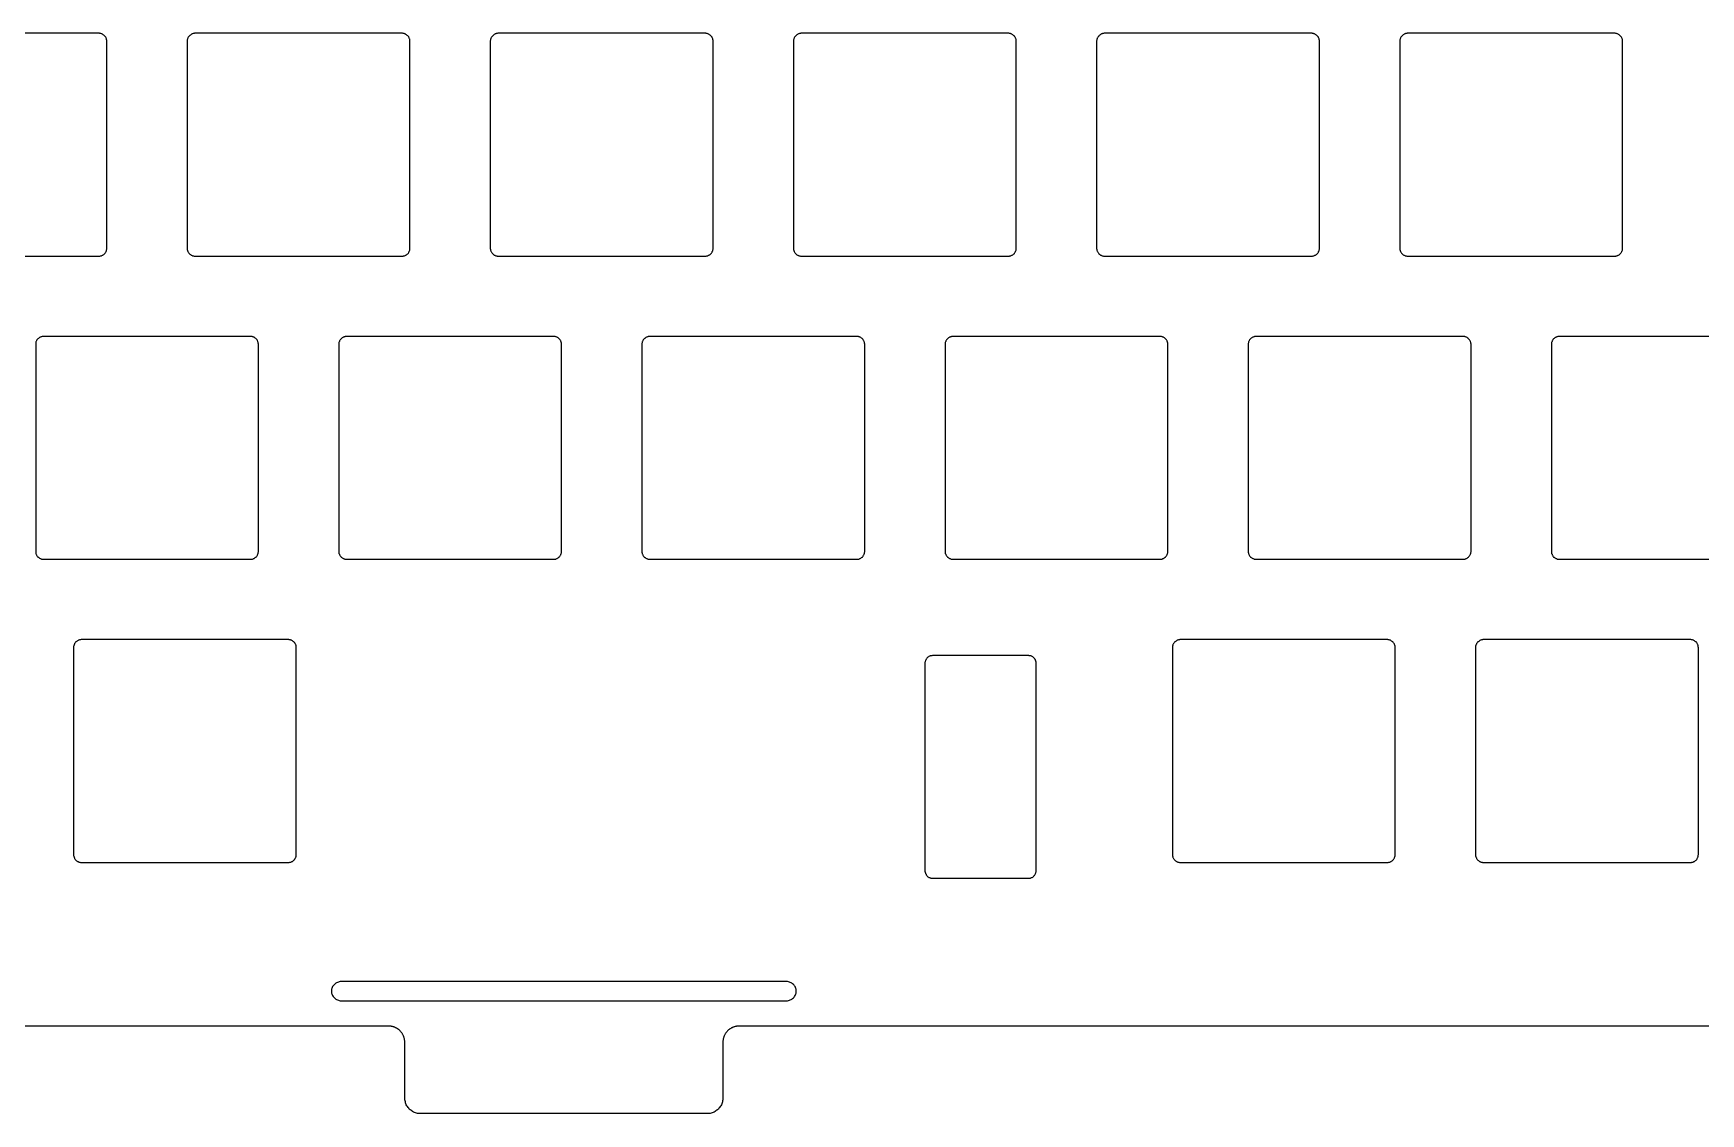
# Model space of a CAD drawing. Header units: millimetres. Extents: x -6 to 321, y -6 to 135.
# Drawn here: x 124.4 to 229.2, y -5.5 to 62.4 of the extents above; entities that cross this region are included whole.
import ezdxf

# ---------------------------------------------------------------- set-up
doc = ezdxf.new("R2010")
doc.units = ezdxf.units.MM
for name, color, linetype in [('CUTOUTS', 1, 'Continuous'), ('FLEX', 3, 'Continuous'), ('OUTLINE', 7, 'Continuous')]:
    doc.layers.add(name, color=color, linetype=linetype)

msp = doc.modelspace()

# ---------------------------------------------------------------- linework, layer by layer
at = {"layer": 'CUTOUTS'}
for points in [[(115.56, 48.39), (128.56, 48.39), (128.6, 48.39), (128.63, 48.39), (128.66, 48.4), (128.69, 48.4), (128.72, 48.41), (128.75, 48.43), (128.78, 48.44), (128.81, 48.45), (128.84, 48.47), (128.87, 48.49), (128.89, 48.51), (128.92, 48.53), (128.94, 48.56), (128.96, 48.58), (128.98, 48.61), (129, 48.64), (129.01, 48.67), (129.02, 48.7), (129.04, 48.73), (129.05, 48.76), (129.05, 48.79), (129.06, 48.82), (129.06, 48.85), (129.06, 48.89), (129.06, 61.89), (129.06, 61.92), (129.06, 61.95), (129.05, 61.99), (129.05, 62.02), (129.04, 62.05), (129.02, 62.08), (129.01, 62.11), (129, 62.14), (128.98, 62.17), (128.96, 62.19), (128.94, 62.22), (128.92, 62.24), (128.89, 62.26), (128.87, 62.28), (128.84, 62.3), (128.81, 62.32), (128.78, 62.34), (128.75, 62.35), (128.72, 62.36), (128.69, 62.37), (128.66, 62.38), (128.63, 62.38), (128.6, 62.39), (128.56, 62.39), (115.56, 62.39)], [(233.34, 43.34), (220.34, 43.34), (220.3, 43.34), (220.27, 43.33), (220.24, 43.33), (220.21, 43.32), (220.18, 43.31), (220.15, 43.3), (220.12, 43.29), (220.09, 43.27), (220.06, 43.25), (220.03, 43.23), (220.01, 43.21), (219.98, 43.19), (219.96, 43.17), (219.94, 43.14), (219.92, 43.12), (219.9, 43.09), (219.89, 43.06), (219.88, 43.03), (219.86, 43), (219.85, 42.97), (219.85, 42.94), (219.84, 42.9), (219.84, 42.87), (219.84, 42.84), (219.84, 29.84), (219.84, 29.8), (219.84, 29.77), (219.85, 29.74), (219.85, 29.71), (219.86, 29.68), (219.88, 29.65), (219.89, 29.62), (219.9, 29.59), (219.92, 29.56), (219.94, 29.53), (219.96, 29.51), (219.98, 29.48), (220.01, 29.46), (220.03, 29.44), (220.06, 29.42), (220.09, 29.4), (220.12, 29.39), (220.15, 29.38), (220.18, 29.36), (220.21, 29.35), (220.24, 29.35), (220.27, 29.34), (220.3, 29.34), (220.34, 29.34), (233.34, 29.34)]]:
    msp.add_lwpolyline(points, dxfattribs=at)
for points in [[(134.45, 48.41), (134.48, 48.4), (134.51, 48.4), (134.55, 48.39), (134.58, 48.39), (134.61, 48.39), (147.61, 48.39), (147.65, 48.39), (147.68, 48.39), (147.71, 48.4), (147.74, 48.4), (147.77, 48.41), (147.8, 48.43), (147.83, 48.44), (147.86, 48.45), (147.89, 48.47), (147.92, 48.49), (147.94, 48.51), (147.97, 48.53), (147.99, 48.56), (148.01, 48.58), (148.03, 48.61), (148.05, 48.64), (148.06, 48.67), (148.07, 48.7), (148.09, 48.73), (148.1, 48.76), (148.1, 48.79), (148.11, 48.82), (148.11, 48.85), (148.11, 48.89), (148.11, 61.89), (148.11, 61.92), (148.11, 61.95), (148.1, 61.99), (148.1, 62.02), (148.09, 62.05), (148.07, 62.08), (148.06, 62.11), (148.05, 62.14), (148.03, 62.17), (148.01, 62.19), (147.99, 62.22), (147.97, 62.24), (147.94, 62.26), (147.92, 62.28), (147.89, 62.3), (147.86, 62.32), (147.83, 62.34), (147.8, 62.35), (147.77, 62.36), (147.74, 62.37), (147.71, 62.38), (147.68, 62.38), (147.65, 62.39), (147.61, 62.39), (134.61, 62.39), (134.58, 62.39), (134.55, 62.38), (134.51, 62.38), (134.48, 62.37), (134.45, 62.36), (134.42, 62.35), (134.39, 62.34), (134.36, 62.32), (134.33, 62.3), (134.31, 62.28), (134.28, 62.26), (134.26, 62.24), (134.24, 62.22), (134.22, 62.19), (134.2, 62.17), (134.18, 62.14), (134.16, 62.11), (134.15, 62.08), (134.14, 62.05), (134.13, 62.02), (134.12, 61.99), (134.12, 61.95), (134.11, 61.92), (134.11, 61.89), (134.11, 48.89), (134.11, 48.85), (134.12, 48.82), (134.12, 48.79), (134.13, 48.76), (134.14, 48.73), (134.15, 48.7), (134.16, 48.67), (134.18, 48.64), (134.2, 48.61), (134.22, 48.58), (134.24, 48.56), (134.26, 48.53), (134.28, 48.51), (134.31, 48.49), (134.33, 48.47), (134.36, 48.45), (134.39, 48.44), (134.42, 48.43)], [(153.5, 48.41), (153.53, 48.4), (153.56, 48.4), (153.6, 48.39), (153.63, 48.39), (153.66, 48.39), (166.66, 48.39), (166.7, 48.39), (166.73, 48.39), (166.76, 48.4), (166.79, 48.4), (166.82, 48.41), (166.85, 48.43), (166.88, 48.44), (166.91, 48.45), (166.94, 48.47), (166.97, 48.49), (166.99, 48.51), (167.02, 48.53), (167.04, 48.56), (167.06, 48.58), (167.08, 48.61), (167.1, 48.64), (167.11, 48.67), (167.12, 48.7), (167.14, 48.73), (167.15, 48.76), (167.15, 48.79), (167.16, 48.82), (167.16, 48.85), (167.16, 48.89), (167.16, 61.89), (167.16, 61.92), (167.16, 61.95), (167.15, 61.99), (167.15, 62.02), (167.14, 62.05), (167.12, 62.08), (167.11, 62.11), (167.1, 62.14), (167.08, 62.17), (167.06, 62.19), (167.04, 62.22), (167.02, 62.24), (166.99, 62.26), (166.97, 62.28), (166.94, 62.3), (166.91, 62.32), (166.88, 62.34), (166.85, 62.35), (166.82, 62.36), (166.79, 62.37), (166.76, 62.38), (166.73, 62.38), (166.7, 62.39), (166.66, 62.39), (153.66, 62.39), (153.63, 62.39), (153.6, 62.38), (153.56, 62.38), (153.53, 62.37), (153.5, 62.36), (153.47, 62.35), (153.44, 62.34), (153.41, 62.32), (153.38, 62.3), (153.36, 62.28), (153.33, 62.26), (153.31, 62.24), (153.29, 62.22), (153.27, 62.19), (153.25, 62.17), (153.23, 62.14), (153.21, 62.11), (153.2, 62.08), (153.19, 62.05), (153.18, 62.02), (153.17, 61.99), (153.17, 61.95), (153.16, 61.92), (153.16, 61.89), (153.16, 48.89), (153.16, 48.85), (153.17, 48.82), (153.17, 48.79), (153.18, 48.76), (153.19, 48.73), (153.2, 48.7), (153.21, 48.67), (153.23, 48.64), (153.25, 48.61), (153.27, 48.58), (153.29, 48.56), (153.31, 48.53), (153.33, 48.51), (153.36, 48.49), (153.38, 48.47), (153.41, 48.45), (153.44, 48.44), (153.47, 48.43)], [(172.58, 48.4), (172.61, 48.4), (172.65, 48.39), (172.68, 48.39), (172.71, 48.39), (185.71, 48.39), (185.75, 48.39), (185.78, 48.39), (185.81, 48.4), (185.84, 48.4), (185.87, 48.41), (185.9, 48.43), (185.93, 48.44), (185.96, 48.45), (185.99, 48.47), (186.02, 48.49), (186.04, 48.51), (186.07, 48.53), (186.09, 48.56), (186.11, 48.58), (186.13, 48.61), (186.15, 48.64), (186.16, 48.67), (186.17, 48.7), (186.19, 48.73), (186.2, 48.76), (186.2, 48.79), (186.21, 48.82), (186.21, 48.85), (186.21, 48.89), (186.21, 61.89), (186.21, 61.92), (186.21, 61.95), (186.2, 61.99), (186.2, 62.02), (186.19, 62.05), (186.17, 62.08), (186.16, 62.11), (186.15, 62.14), (186.13, 62.17), (186.11, 62.19), (186.09, 62.22), (186.07, 62.24), (186.04, 62.26), (186.02, 62.28), (185.99, 62.3), (185.96, 62.32), (185.93, 62.34), (185.9, 62.35), (185.87, 62.36), (185.84, 62.37), (185.81, 62.38), (185.78, 62.38), (185.75, 62.39), (185.71, 62.39), (172.71, 62.39), (172.68, 62.39), (172.65, 62.38), (172.61, 62.38), (172.58, 62.37), (172.55, 62.36), (172.52, 62.35), (172.49, 62.34), (172.46, 62.32), (172.43, 62.3), (172.41, 62.28), (172.38, 62.26), (172.36, 62.24), (172.34, 62.22), (172.32, 62.19), (172.3, 62.17), (172.28, 62.14), (172.26, 62.11), (172.25, 62.08), (172.24, 62.05), (172.23, 62.02), (172.22, 61.99), (172.22, 61.95), (172.21, 61.92), (172.21, 61.89), (172.21, 48.89), (172.21, 48.85), (172.22, 48.82), (172.22, 48.79), (172.23, 48.76), (172.24, 48.73), (172.25, 48.7), (172.26, 48.67), (172.28, 48.64), (172.3, 48.61), (172.32, 48.58), (172.34, 48.56), (172.36, 48.53), (172.38, 48.51), (172.41, 48.49), (172.43, 48.47), (172.46, 48.45), (172.49, 48.44), (172.52, 48.43), (172.55, 48.41)], [(191.6, 48.41), (191.63, 48.4), (191.66, 48.4), (191.7, 48.39), (191.73, 48.39), (191.76, 48.39), (204.76, 48.39), (204.8, 48.39), (204.83, 48.39), (204.86, 48.4), (204.89, 48.4), (204.92, 48.41), (204.95, 48.43), (204.98, 48.44), (205.01, 48.45), (205.04, 48.47), (205.07, 48.49), (205.09, 48.51), (205.12, 48.53), (205.14, 48.56), (205.16, 48.58), (205.18, 48.61), (205.2, 48.64), (205.21, 48.67), (205.22, 48.7), (205.24, 48.73), (205.25, 48.76), (205.25, 48.79), (205.26, 48.82), (205.26, 48.85), (205.26, 48.89), (205.26, 61.89), (205.26, 61.92), (205.26, 61.95), (205.25, 61.99), (205.25, 62.02), (205.24, 62.05), (205.22, 62.08), (205.21, 62.11), (205.2, 62.14), (205.18, 62.17), (205.16, 62.19), (205.14, 62.22), (205.12, 62.24), (205.09, 62.26), (205.07, 62.28), (205.04, 62.3), (205.01, 62.32), (204.98, 62.34), (204.95, 62.35), (204.92, 62.36), (204.89, 62.37), (204.86, 62.38), (204.83, 62.38), (204.8, 62.39), (204.76, 62.39), (191.76, 62.39), (191.73, 62.39), (191.7, 62.38), (191.66, 62.38), (191.63, 62.37), (191.6, 62.36), (191.57, 62.35), (191.54, 62.34), (191.51, 62.32), (191.48, 62.3), (191.46, 62.28), (191.43, 62.26), (191.41, 62.24), (191.39, 62.22), (191.37, 62.19), (191.35, 62.17), (191.33, 62.14), (191.31, 62.11), (191.3, 62.08), (191.29, 62.05), (191.28, 62.02), (191.27, 61.99), (191.27, 61.95), (191.26, 61.92), (191.26, 61.89), (191.26, 48.89), (191.26, 48.85), (191.27, 48.82), (191.27, 48.79), (191.28, 48.76), (191.29, 48.73), (191.3, 48.7), (191.31, 48.67), (191.33, 48.64), (191.35, 48.61), (191.37, 48.58), (191.39, 48.56), (191.41, 48.53), (191.43, 48.51), (191.46, 48.49), (191.48, 48.47), (191.51, 48.45), (191.54, 48.44), (191.57, 48.43)], [(210.65, 48.41), (210.68, 48.4), (210.71, 48.4), (210.75, 48.39), (210.78, 48.39), (210.81, 48.39), (223.81, 48.39), (223.85, 48.39), (223.88, 48.39), (223.91, 48.4), (223.94, 48.4), (223.97, 48.41), (224, 48.43), (224.03, 48.44), (224.06, 48.45), (224.09, 48.47), (224.12, 48.49), (224.14, 48.51), (224.17, 48.53), (224.19, 48.56), (224.21, 48.58), (224.23, 48.61), (224.25, 48.64), (224.26, 48.67), (224.27, 48.7), (224.29, 48.73), (224.3, 48.76), (224.3, 48.79), (224.31, 48.82), (224.31, 48.85), (224.31, 48.89), (224.31, 61.89), (224.31, 61.92), (224.31, 61.95), (224.3, 61.99), (224.3, 62.02), (224.29, 62.05), (224.27, 62.08), (224.26, 62.11), (224.25, 62.14), (224.23, 62.17), (224.21, 62.19), (224.19, 62.22), (224.17, 62.24), (224.14, 62.26), (224.12, 62.28), (224.09, 62.3), (224.06, 62.32), (224.03, 62.34), (224, 62.35), (223.97, 62.36), (223.94, 62.37), (223.91, 62.38), (223.88, 62.38), (223.85, 62.39), (223.81, 62.39), (210.81, 62.39), (210.78, 62.39), (210.75, 62.38), (210.71, 62.38), (210.68, 62.37), (210.65, 62.36), (210.62, 62.35), (210.59, 62.34), (210.56, 62.32), (210.53, 62.3), (210.51, 62.28), (210.48, 62.26), (210.46, 62.24), (210.44, 62.22), (210.42, 62.19), (210.4, 62.17), (210.38, 62.14), (210.36, 62.11), (210.35, 62.08), (210.34, 62.05), (210.33, 62.02), (210.32, 61.99), (210.32, 61.95), (210.31, 61.92), (210.31, 61.89), (210.31, 48.89), (210.31, 48.85), (210.32, 48.82), (210.32, 48.79), (210.33, 48.76), (210.34, 48.73), (210.35, 48.7), (210.36, 48.67), (210.38, 48.64), (210.4, 48.61), (210.42, 48.58), (210.44, 48.56), (210.46, 48.53), (210.48, 48.51), (210.51, 48.49), (210.53, 48.47), (210.56, 48.45), (210.59, 48.44), (210.62, 48.43)], [(124.96, 29.35), (124.99, 29.35), (125.02, 29.34), (125.05, 29.34), (125.09, 29.34), (138.09, 29.34), (138.12, 29.34), (138.15, 29.34), (138.19, 29.35), (138.22, 29.35), (138.25, 29.36), (138.28, 29.38), (138.31, 29.39), (138.34, 29.4), (138.37, 29.42), (138.39, 29.44), (138.42, 29.46), (138.44, 29.48), (138.46, 29.51), (138.48, 29.53), (138.5, 29.56), (138.52, 29.59), (138.54, 29.62), (138.55, 29.65), (138.56, 29.68), (138.57, 29.71), (138.58, 29.74), (138.58, 29.77), (138.59, 29.8), (138.59, 29.84), (138.59, 42.84), (138.59, 42.87), (138.58, 42.9), (138.58, 42.94), (138.57, 42.97), (138.56, 43), (138.55, 43.03), (138.54, 43.06), (138.52, 43.09), (138.5, 43.12), (138.48, 43.14), (138.46, 43.17), (138.44, 43.19), (138.42, 43.21), (138.39, 43.23), (138.37, 43.25), (138.34, 43.27), (138.31, 43.29), (138.28, 43.3), (138.25, 43.31), (138.22, 43.32), (138.19, 43.33), (138.15, 43.33), (138.12, 43.34), (138.09, 43.34), (125.09, 43.34), (125.05, 43.34), (125.02, 43.33), (124.99, 43.33), (124.96, 43.32), (124.93, 43.31), (124.9, 43.3), (124.87, 43.29), (124.84, 43.27), (124.81, 43.25), (124.78, 43.23), (124.76, 43.21), (124.73, 43.19), (124.71, 43.17), (124.69, 43.14), (124.67, 43.12), (124.65, 43.09), (124.64, 43.06), (124.63, 43.03), (124.61, 43), (124.6, 42.97), (124.6, 42.94), (124.59, 42.9), (124.59, 42.87), (124.59, 42.84), (124.59, 29.84), (124.59, 29.8), (124.59, 29.77), (124.6, 29.74), (124.6, 29.71), (124.61, 29.68), (124.63, 29.65), (124.64, 29.62), (124.65, 29.59), (124.67, 29.56), (124.69, 29.53), (124.71, 29.51), (124.73, 29.48), (124.76, 29.46), (124.78, 29.44), (124.81, 29.42), (124.84, 29.4), (124.87, 29.39), (124.9, 29.38), (124.93, 29.36)], [(143.98, 29.36), (144.01, 29.35), (144.04, 29.35), (144.07, 29.34), (144.1, 29.34), (144.14, 29.34), (157.14, 29.34), (157.17, 29.34), (157.2, 29.34), (157.24, 29.35), (157.27, 29.35), (157.3, 29.36), (157.33, 29.38), (157.36, 29.39), (157.39, 29.4), (157.42, 29.42), (157.44, 29.44), (157.47, 29.46), (157.49, 29.48), (157.51, 29.51), (157.53, 29.53), (157.55, 29.56), (157.57, 29.59), (157.59, 29.62), (157.6, 29.65), (157.61, 29.68), (157.62, 29.71), (157.63, 29.74), (157.63, 29.77), (157.64, 29.8), (157.64, 29.84), (157.64, 42.84), (157.64, 42.87), (157.63, 42.9), (157.63, 42.94), (157.62, 42.97), (157.61, 43), (157.6, 43.03), (157.59, 43.06), (157.57, 43.09), (157.55, 43.12), (157.53, 43.14), (157.51, 43.17), (157.49, 43.19), (157.47, 43.21), (157.44, 43.23), (157.42, 43.25), (157.39, 43.27), (157.36, 43.29), (157.33, 43.3), (157.3, 43.31), (157.27, 43.32), (157.24, 43.33), (157.2, 43.33), (157.17, 43.34), (157.14, 43.34), (144.14, 43.34), (144.1, 43.34), (144.07, 43.33), (144.04, 43.33), (144.01, 43.32), (143.98, 43.31), (143.95, 43.3), (143.92, 43.29), (143.89, 43.27), (143.86, 43.25), (143.83, 43.23), (143.81, 43.21), (143.78, 43.19), (143.76, 43.17), (143.74, 43.14), (143.72, 43.12), (143.7, 43.09), (143.69, 43.06), (143.68, 43.03), (143.66, 43), (143.65, 42.97), (143.65, 42.94), (143.64, 42.9), (143.64, 42.87), (143.64, 42.84), (143.64, 29.84), (143.64, 29.8), (143.64, 29.77), (143.65, 29.74), (143.65, 29.71), (143.66, 29.68), (143.68, 29.65), (143.69, 29.62), (143.7, 29.59), (143.72, 29.56), (143.74, 29.53), (143.76, 29.51), (143.78, 29.48), (143.81, 29.46), (143.83, 29.44), (143.86, 29.42), (143.89, 29.4), (143.92, 29.39), (143.95, 29.38)], [(163.03, 29.36), (163.06, 29.35), (163.09, 29.35), (163.12, 29.34), (163.15, 29.34), (163.19, 29.34), (176.19, 29.34), (176.22, 29.34), (176.25, 29.34), (176.29, 29.35), (176.32, 29.35), (176.35, 29.36), (176.38, 29.38), (176.41, 29.39), (176.44, 29.4), (176.47, 29.42), (176.49, 29.44), (176.52, 29.46), (176.54, 29.48), (176.56, 29.51), (176.58, 29.53), (176.6, 29.56), (176.62, 29.59), (176.64, 29.62), (176.65, 29.65), (176.66, 29.68), (176.67, 29.71), (176.68, 29.74), (176.68, 29.77), (176.69, 29.8), (176.69, 29.84), (176.69, 42.84), (176.69, 42.87), (176.68, 42.9), (176.68, 42.94), (176.67, 42.97), (176.66, 43), (176.65, 43.03), (176.64, 43.06), (176.62, 43.09), (176.6, 43.12), (176.58, 43.14), (176.56, 43.17), (176.54, 43.19), (176.52, 43.21), (176.49, 43.23), (176.47, 43.25), (176.44, 43.27), (176.41, 43.29), (176.38, 43.3), (176.35, 43.31), (176.32, 43.32), (176.29, 43.33), (176.25, 43.33), (176.22, 43.34), (176.19, 43.34), (163.19, 43.34), (163.15, 43.34), (163.12, 43.33), (163.09, 43.33), (163.06, 43.32), (163.03, 43.31), (163, 43.3), (162.97, 43.29), (162.94, 43.27), (162.91, 43.25), (162.88, 43.23), (162.86, 43.21), (162.83, 43.19), (162.81, 43.17), (162.79, 43.14), (162.77, 43.12), (162.75, 43.09), (162.74, 43.06), (162.73, 43.03), (162.71, 43), (162.7, 42.97), (162.7, 42.94), (162.69, 42.9), (162.69, 42.87), (162.69, 42.84), (162.69, 29.84), (162.69, 29.8), (162.69, 29.77), (162.7, 29.74), (162.7, 29.71), (162.71, 29.68), (162.73, 29.65), (162.74, 29.62), (162.75, 29.59), (162.77, 29.56), (162.79, 29.53), (162.81, 29.51), (162.83, 29.48), (162.86, 29.46), (162.88, 29.44), (162.91, 29.42), (162.94, 29.4), (162.97, 29.39), (163, 29.38)], [(182.08, 29.36), (182.11, 29.35), (182.14, 29.35), (182.17, 29.34), (182.2, 29.34), (182.24, 29.34), (195.24, 29.34), (195.27, 29.34), (195.3, 29.34), (195.34, 29.35), (195.37, 29.35), (195.4, 29.36), (195.43, 29.38), (195.46, 29.39), (195.49, 29.4), (195.52, 29.42), (195.54, 29.44), (195.57, 29.46), (195.59, 29.48), (195.61, 29.51), (195.63, 29.53), (195.65, 29.56), (195.67, 29.59), (195.69, 29.62), (195.7, 29.65), (195.71, 29.68), (195.72, 29.71), (195.73, 29.74), (195.73, 29.77), (195.74, 29.8), (195.74, 29.84), (195.74, 42.84), (195.74, 42.87), (195.73, 42.9), (195.73, 42.94), (195.72, 42.97), (195.71, 43), (195.7, 43.03), (195.69, 43.06), (195.67, 43.09), (195.65, 43.12), (195.63, 43.14), (195.61, 43.17), (195.59, 43.19), (195.57, 43.21), (195.54, 43.23), (195.52, 43.25), (195.49, 43.27), (195.46, 43.29), (195.43, 43.3), (195.4, 43.31), (195.37, 43.32), (195.34, 43.33), (195.3, 43.33), (195.27, 43.34), (195.24, 43.34), (182.24, 43.34), (182.2, 43.34), (182.17, 43.33), (182.14, 43.33), (182.11, 43.32), (182.08, 43.31), (182.05, 43.3), (182.02, 43.29), (181.99, 43.27), (181.96, 43.25), (181.93, 43.23), (181.91, 43.21), (181.88, 43.19), (181.86, 43.17), (181.84, 43.14), (181.82, 43.12), (181.8, 43.09), (181.79, 43.06), (181.78, 43.03), (181.76, 43), (181.75, 42.97), (181.75, 42.94), (181.74, 42.9), (181.74, 42.87), (181.74, 42.84), (181.74, 29.84), (181.74, 29.8), (181.74, 29.77), (181.75, 29.74), (181.75, 29.71), (181.76, 29.68), (181.78, 29.65), (181.79, 29.62), (181.8, 29.59), (181.82, 29.56), (181.84, 29.53), (181.86, 29.51), (181.88, 29.48), (181.91, 29.46), (181.93, 29.44), (181.96, 29.42), (181.99, 29.4), (182.02, 29.39), (182.05, 29.38)], [(201.16, 29.35), (201.19, 29.35), (201.22, 29.34), (201.25, 29.34), (201.29, 29.34), (214.29, 29.34), (214.32, 29.34), (214.35, 29.34), (214.39, 29.35), (214.42, 29.35), (214.45, 29.36), (214.48, 29.38), (214.51, 29.39), (214.54, 29.4), (214.57, 29.42), (214.59, 29.44), (214.62, 29.46), (214.64, 29.48), (214.66, 29.51), (214.68, 29.53), (214.7, 29.56), (214.72, 29.59), (214.74, 29.62), (214.75, 29.65), (214.76, 29.68), (214.77, 29.71), (214.78, 29.74), (214.78, 29.77), (214.79, 29.8), (214.79, 29.84), (214.79, 42.84), (214.79, 42.87), (214.78, 42.9), (214.78, 42.94), (214.77, 42.97), (214.76, 43), (214.75, 43.03), (214.74, 43.06), (214.72, 43.09), (214.7, 43.12), (214.68, 43.14), (214.66, 43.17), (214.64, 43.19), (214.62, 43.21), (214.59, 43.23), (214.57, 43.25), (214.54, 43.27), (214.51, 43.29), (214.48, 43.3), (214.45, 43.31), (214.42, 43.32), (214.39, 43.33), (214.35, 43.33), (214.32, 43.34), (214.29, 43.34), (201.29, 43.34), (201.25, 43.34), (201.22, 43.33), (201.19, 43.33), (201.16, 43.32), (201.13, 43.31), (201.1, 43.3), (201.07, 43.29), (201.04, 43.27), (201.01, 43.25), (200.98, 43.23), (200.96, 43.21), (200.93, 43.19), (200.91, 43.17), (200.89, 43.14), (200.87, 43.12), (200.85, 43.09), (200.84, 43.06), (200.83, 43.03), (200.81, 43), (200.8, 42.97), (200.8, 42.94), (200.79, 42.9), (200.79, 42.87), (200.79, 42.84), (200.79, 29.84), (200.79, 29.8), (200.79, 29.77), (200.8, 29.74), (200.8, 29.71), (200.81, 29.68), (200.83, 29.65), (200.84, 29.62), (200.85, 29.59), (200.87, 29.56), (200.89, 29.53), (200.91, 29.51), (200.93, 29.48), (200.96, 29.46), (200.98, 29.44), (201.01, 29.42), (201.04, 29.4), (201.07, 29.39), (201.1, 29.38), (201.13, 29.36)], [(127.34, 10.3), (127.37, 10.3), (127.4, 10.29), (127.44, 10.29), (127.47, 10.29), (140.47, 10.29), (140.5, 10.29), (140.53, 10.29), (140.57, 10.3), (140.6, 10.3), (140.63, 10.31), (140.66, 10.33), (140.69, 10.34), (140.72, 10.35), (140.75, 10.37), (140.77, 10.39), (140.8, 10.41), (140.82, 10.43), (140.84, 10.46), (140.87, 10.48), (140.88, 10.51), (140.9, 10.54), (140.92, 10.57), (140.93, 10.6), (140.94, 10.63), (140.95, 10.66), (140.96, 10.69), (140.96, 10.72), (140.97, 10.75), (140.97, 10.79), (140.97, 23.79), (140.97, 23.82), (140.96, 23.85), (140.96, 23.89), (140.95, 23.92), (140.94, 23.95), (140.93, 23.98), (140.92, 24.01), (140.9, 24.04), (140.88, 24.07), (140.87, 24.09), (140.84, 24.12), (140.82, 24.14), (140.8, 24.16), (140.77, 24.18), (140.75, 24.2), (140.72, 24.22), (140.69, 24.24), (140.66, 24.25), (140.63, 24.26), (140.6, 24.27), (140.57, 24.28), (140.53, 24.28), (140.5, 24.29), (140.47, 24.29), (127.47, 24.29), (127.44, 24.29), (127.4, 24.28), (127.37, 24.28), (127.34, 24.27), (127.31, 24.26), (127.28, 24.25), (127.25, 24.24), (127.22, 24.22), (127.19, 24.2), (127.16, 24.18), (127.14, 24.16), (127.12, 24.14), (127.09, 24.12), (127.07, 24.09), (127.05, 24.07), (127.04, 24.04), (127.02, 24.01), (127.01, 23.98), (127, 23.95), (126.99, 23.92), (126.98, 23.89), (126.97, 23.85), (126.97, 23.82), (126.97, 23.79), (126.97, 10.79), (126.97, 10.75), (126.97, 10.72), (126.98, 10.69), (126.99, 10.66), (127, 10.63), (127.01, 10.6), (127.02, 10.57), (127.04, 10.54), (127.05, 10.51), (127.07, 10.48), (127.09, 10.46), (127.12, 10.43), (127.14, 10.41), (127.16, 10.39), (127.19, 10.37), (127.22, 10.35), (127.25, 10.34), (127.28, 10.33), (127.31, 10.31)], [(196.36, 10.31), (196.4, 10.3), (196.43, 10.3), (196.46, 10.29), (196.49, 10.29), (196.53, 10.29), (209.53, 10.29), (209.56, 10.29), (209.59, 10.29), (209.62, 10.3), (209.65, 10.3), (209.69, 10.31), (209.72, 10.33), (209.75, 10.34), (209.78, 10.35), (209.8, 10.37), (209.83, 10.39), (209.85, 10.41), (209.88, 10.43), (209.9, 10.46), (209.92, 10.48), (209.94, 10.51), (209.96, 10.54), (209.97, 10.57), (209.99, 10.6), (210, 10.63), (210.01, 10.66), (210.02, 10.69), (210.02, 10.72), (210.02, 10.75), (210.03, 10.79), (210.03, 23.79), (210.02, 23.82), (210.02, 23.85), (210.02, 23.89), (210.01, 23.92), (210, 23.95), (209.99, 23.98), (209.97, 24.01), (209.96, 24.04), (209.94, 24.07), (209.92, 24.09), (209.9, 24.12), (209.88, 24.14), (209.85, 24.16), (209.83, 24.18), (209.8, 24.2), (209.78, 24.22), (209.75, 24.24), (209.72, 24.25), (209.69, 24.26), (209.65, 24.27), (209.62, 24.28), (209.59, 24.28), (209.56, 24.29), (209.53, 24.29), (196.53, 24.29), (196.49, 24.29), (196.46, 24.28), (196.43, 24.28), (196.4, 24.27), (196.36, 24.26), (196.33, 24.25), (196.3, 24.24), (196.28, 24.22), (196.25, 24.2), (196.22, 24.18), (196.2, 24.16), (196.17, 24.14), (196.15, 24.12), (196.13, 24.09), (196.11, 24.07), (196.09, 24.04), (196.08, 24.01), (196.06, 23.98), (196.05, 23.95), (196.04, 23.92), (196.03, 23.89), (196.03, 23.85), (196.03, 23.82), (196.03, 23.79), (196.03, 10.79), (196.03, 10.75), (196.03, 10.72), (196.03, 10.69), (196.04, 10.66), (196.05, 10.63), (196.06, 10.6), (196.08, 10.57), (196.09, 10.54), (196.11, 10.51), (196.13, 10.48), (196.15, 10.46), (196.17, 10.43), (196.2, 10.41), (196.22, 10.39), (196.25, 10.37), (196.28, 10.35), (196.3, 10.34), (196.33, 10.33)], [(215.45, 10.3), (215.48, 10.3), (215.51, 10.29), (215.54, 10.29), (215.58, 10.29), (228.58, 10.29), (228.61, 10.29), (228.64, 10.29), (228.67, 10.3), (228.7, 10.3), (228.74, 10.31), (228.77, 10.33), (228.8, 10.34), (228.83, 10.35), (228.85, 10.37), (228.88, 10.39), (228.9, 10.41), (228.93, 10.43), (228.95, 10.46), (228.97, 10.48), (228.99, 10.51), (229.01, 10.54), (229.02, 10.57), (229.04, 10.6), (229.05, 10.63), (229.06, 10.66), (229.07, 10.69), (229.07, 10.72), (229.07, 10.75), (229.08, 10.79), (229.08, 23.79), (229.07, 23.82), (229.07, 23.85), (229.07, 23.89), (229.06, 23.92), (229.05, 23.95), (229.04, 23.98), (229.02, 24.01), (229.01, 24.04), (228.99, 24.07), (228.97, 24.09), (228.95, 24.12), (228.93, 24.14), (228.9, 24.16), (228.88, 24.18), (228.85, 24.2), (228.83, 24.22), (228.8, 24.24), (228.77, 24.25), (228.74, 24.26), (228.7, 24.27), (228.67, 24.28), (228.64, 24.28), (228.61, 24.29), (228.58, 24.29), (215.58, 24.29), (215.54, 24.29), (215.51, 24.28), (215.48, 24.28), (215.45, 24.27), (215.41, 24.26), (215.38, 24.25), (215.35, 24.24), (215.33, 24.22), (215.3, 24.2), (215.27, 24.18), (215.25, 24.16), (215.22, 24.14), (215.2, 24.12), (215.18, 24.09), (215.16, 24.07), (215.14, 24.04), (215.13, 24.01), (215.11, 23.98), (215.1, 23.95), (215.09, 23.92), (215.08, 23.89), (215.08, 23.85), (215.08, 23.82), (215.08, 23.79), (215.08, 10.79), (215.08, 10.75), (215.08, 10.72), (215.08, 10.69), (215.09, 10.66), (215.1, 10.63), (215.11, 10.6), (215.13, 10.57), (215.14, 10.54), (215.16, 10.51), (215.18, 10.48), (215.2, 10.46), (215.22, 10.43), (215.25, 10.41), (215.27, 10.39), (215.3, 10.37), (215.33, 10.35), (215.35, 10.34), (215.38, 10.33), (215.41, 10.31)], [(180.81, 9.31), (180.84, 9.3), (180.87, 9.3), (180.9, 9.29), (180.94, 9.29), (180.97, 9.29), (186.97, 9.29), (187, 9.29), (187.03, 9.29), (187.07, 9.3), (187.1, 9.3), (187.13, 9.31), (187.16, 9.33), (187.19, 9.34), (187.22, 9.35), (187.25, 9.37), (187.27, 9.39), (187.3, 9.41), (187.32, 9.43), (187.34, 9.46), (187.37, 9.48), (187.38, 9.51), (187.4, 9.54), (187.42, 9.57), (187.43, 9.6), (187.44, 9.63), (187.45, 9.66), (187.46, 9.69), (187.46, 9.72), (187.47, 9.75), (187.47, 9.79), (187.47, 22.79), (187.47, 22.82), (187.46, 22.85), (187.46, 22.89), (187.45, 22.92), (187.44, 22.95), (187.43, 22.98), (187.42, 23.01), (187.4, 23.04), (187.38, 23.07), (187.37, 23.09), (187.34, 23.12), (187.32, 23.14), (187.3, 23.16), (187.27, 23.18), (187.25, 23.2), (187.22, 23.22), (187.19, 23.24), (187.16, 23.25), (187.13, 23.26), (187.1, 23.27), (187.07, 23.28), (187.03, 23.28), (187, 23.29), (186.97, 23.29), (180.97, 23.29), (180.94, 23.29), (180.9, 23.28), (180.87, 23.28), (180.84, 23.27), (180.81, 23.26), (180.78, 23.25), (180.75, 23.24), (180.72, 23.22), (180.69, 23.2), (180.66, 23.18), (180.64, 23.16), (180.62, 23.14), (180.59, 23.12), (180.57, 23.09), (180.55, 23.07), (180.54, 23.04), (180.52, 23.01), (180.51, 22.98), (180.5, 22.95), (180.49, 22.92), (180.48, 22.89), (180.47, 22.85), (180.47, 22.82), (180.47, 22.79), (180.47, 9.79), (180.47, 9.75), (180.47, 9.72), (180.48, 9.69), (180.49, 9.66), (180.5, 9.63), (180.51, 9.6), (180.52, 9.57), (180.54, 9.54), (180.55, 9.51), (180.57, 9.48), (180.59, 9.46), (180.62, 9.43), (180.64, 9.41), (180.66, 9.39), (180.69, 9.37), (180.72, 9.35), (180.75, 9.34), (180.78, 9.33)]]:
    msp.add_lwpolyline(points, close=True, dxfattribs=at)
at = {"layer": 'FLEX'}
msp.add_lwpolyline([(172.11, 2.7), (172.06, 2.73), (172.01, 2.75), (171.96, 2.77), (171.9, 2.79), (171.84, 2.8), (171.78, 2.8), (143.78, 2.8), (143.72, 2.8), (143.66, 2.79), (143.61, 2.77), (143.55, 2.75), (143.5, 2.73), (143.45, 2.7), (143.4, 2.66), (143.36, 2.62), (143.32, 2.58), (143.28, 2.53), (143.25, 2.48), (143.23, 2.43), (143.21, 2.37), (143.19, 2.32), (143.18, 2.26), (143.18, 2.2), (143.18, 2.14), (143.19, 2.08), (143.21, 2.03), (143.23, 1.97), (143.25, 1.92), (143.28, 1.87), (143.32, 1.82), (143.36, 1.78), (143.4, 1.74), (143.45, 1.7), (143.5, 1.67), (143.55, 1.65), (143.61, 1.63), (143.66, 1.61), (143.72, 1.6), (143.78, 1.6), (171.78, 1.6), (171.84, 1.6), (171.9, 1.61), (171.96, 1.63), (172.01, 1.65), (172.06, 1.67), (172.11, 1.7), (172.16, 1.74), (172.21, 1.78), (172.25, 1.82), (172.28, 1.87), (172.31, 1.92), (172.34, 1.97), (172.36, 2.03), (172.37, 2.08), (172.38, 2.14), (172.38, 2.2), (172.38, 2.26), (172.37, 2.32), (172.36, 2.37), (172.34, 2.43), (172.31, 2.48), (172.28, 2.53), (172.25, 2.58), (172.21, 2.62), (172.16, 2.66)], close=True, dxfattribs=at)
at = {"layer": 'OUTLINE'}
msp.add_lwpolyline([(246.55, 0), (168.79, 0), (168.77, 0), (168.73, 0), (168.7, 0), (168.67, -0.01), (168.63, -0.01), (168.6, -0.02), (168.57, -0.02), (168.54, -0.03), (168.51, -0.04), (168.48, -0.05), (168.44, -0.06), (168.41, -0.07), (168.38, -0.08), (168.35, -0.1), (168.32, -0.11), (168.3, -0.13), (168.27, -0.14), (168.24, -0.16), (168.21, -0.18), (168.19, -0.2), (168.16, -0.22), (168.13, -0.24), (168.11, -0.26), (168.09, -0.28), (168.06, -0.3), (168.04, -0.33), (168.02, -0.35), (168, -0.38), (167.98, -0.4), (167.96, -0.43), (167.94, -0.46), (167.92, -0.49), (167.91, -0.51), (167.89, -0.54), (167.88, -0.57), (167.86, -0.6), (167.85, -0.63), (167.84, -0.66), (167.83, -0.69), (167.82, -0.73), (167.81, -0.76), (167.8, -0.79), (167.8, -0.82), (167.79, -0.85), (167.79, -0.89), (167.78, -0.92), (167.78, -0.95), (167.78, -0.99), (167.78, -1.01), (167.78, -4.5), (167.78, -4.57), (167.77, -4.63), (167.76, -4.7), (167.75, -4.76), (167.73, -4.82), (167.71, -4.88), (167.68, -4.94), (167.65, -5), (167.61, -5.06), (167.57, -5.11), (167.53, -5.16), (167.49, -5.21), (167.44, -5.25), (167.39, -5.29), (167.34, -5.33), (167.28, -5.37), (167.22, -5.4), (167.16, -5.42), (167.1, -5.45), (167.04, -5.47), (166.98, -5.48), (166.91, -5.49), (166.85, -5.5), (166.78, -5.5), (148.78, -5.5), (148.72, -5.5), (148.65, -5.49), (148.59, -5.48), (148.52, -5.47), (148.46, -5.45), (148.4, -5.42), (148.34, -5.4), (148.28, -5.37), (148.23, -5.33), (148.17, -5.29), (148.12, -5.25), (148.07, -5.21), (148.03, -5.16), (147.99, -5.11), (147.95, -5.06), (147.92, -5), (147.88, -4.94), (147.86, -4.88), (147.83, -4.82), (147.82, -4.76), (147.8, -4.7), (147.79, -4.63), (147.78, -4.57), (147.78, -4.5), (147.78, -1.01), (147.78, -0.99), (147.78, -0.95), (147.78, -0.92), (147.77, -0.89), (147.77, -0.85), (147.76, -0.82), (147.76, -0.79), (147.75, -0.76), (147.74, -0.73), (147.73, -0.69), (147.72, -0.66), (147.71, -0.63), (147.7, -0.6), (147.68, -0.57), (147.67, -0.54), (147.65, -0.51), (147.64, -0.49), (147.62, -0.46), (147.6, -0.43), (147.58, -0.4), (147.56, -0.38), (147.54, -0.35), (147.52, -0.33), (147.5, -0.3), (147.48, -0.28), (147.45, -0.26), (147.43, -0.24), (147.4, -0.22), (147.38, -0.2), (147.35, -0.18), (147.32, -0.16), (147.3, -0.14), (147.27, -0.13), (147.24, -0.11), (147.21, -0.1), (147.18, -0.08), (147.15, -0.07), (147.12, -0.06), (147.09, -0.05), (147.06, -0.04), (147.02, -0.03), (146.99, -0.02), (146.96, -0.02), (146.93, -0.01), (146.9, -0.01), (146.86, 0), (146.83, 0), (146.79, 0), (146.77, 0), (69.01, 0)], dxfattribs=at)

doc.saveas('drawing.dxf')
